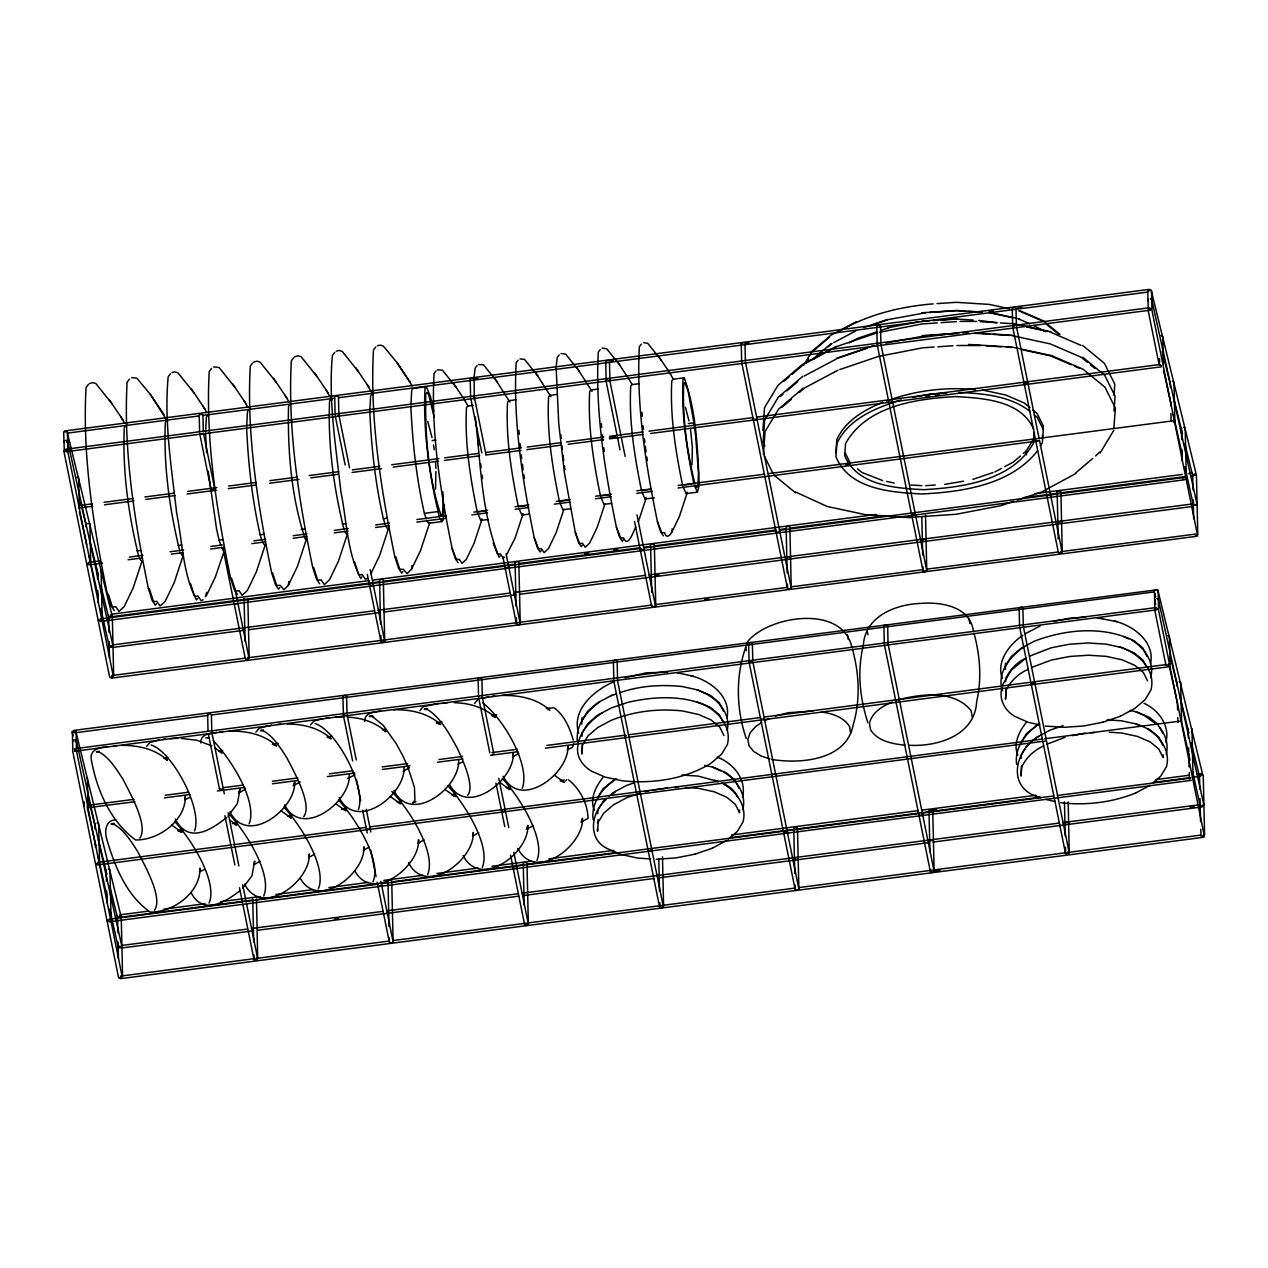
<?xml version="1.0" encoding="UTF-8"?>
<svg xmlns="http://www.w3.org/2000/svg" width="1268" height="1268" viewBox="0 0 1268 1268"><rect width="100%" height="100%" fill="white"/><g stroke="black" fill="none" stroke-linecap="round" stroke-linejoin="round"><path stroke-width="1.5" d="M349.334 774.653C350.84 801.725 302.038 839.384 284.603 804.8M403.985 767.52C405.491 794.592 356.673 832.236 339.253 797.667M458.62 760.388C460.125 787.46 411.323 825.103 393.888 790.535M205.606 431.96L206.399 417.077L207.762 415.254M246.658 426.603L247.45 411.704L248.813 409.897M369.844 410.531L370.636 395.632L371.999 393.809M410.911 405.158L411.704 390.275L413.067 388.452L426.349 386.724L430.534 396.694L433.719 411.355M443.198 500.892L442.469 514.206L441.216 515.87C428.204 477.386 424.923 434.718 425.763 394.079L427.015 392.414L428.743 394.966L434.179 417.299M444.038 504.87L443.245 519.753L441.882 521.576L428.584 523.304L426.698 520.53M556.176 368.227L558.728 423.369L564.45 472.98L575.307 532.417L578.557 542.625L581.235 546.587L582.202 545.288M699.175 483.552C697.654 448.206 696.259 411.165 684.213 377.816L672.943 379.275L671.786 380.812C669.9 415.793 675.559 450.996 682.564 485.184M435.542 489.068L435.907 471.522M692.011 464.595L692.344 447.176L690.474 428.552M578.287 744.062C575.086 755.284 582.155 765.745 591.633 771.261L605.042 777.078L621.827 780.739C652.338 784.02 684.514 779.392 710.999 763.257L721.603 754.175L727.356 744.57C732.492 724.567 714.93 707.56 697.21 702.187M581.663 721.381L581.933 717.767M581.727 724.155L581.98 720.541L587.433 711.459L597.291 702.995L612.951 694.658M581.996 736.391L582.266 732.777L587.702 723.695L597.577 715.231L611.081 708.051L627.486 702.456C654.827 696.1 685.243 694.626 710.888 707.734L719.463 714.867L722.823 721.603M582.361 744.047L581.885 754.064L582.535 745.013L587.987 735.947L597.862 727.467L611.208 720.335C633.794 711.253 658.552 708.241 682.707 710.999L698.43 714.439L711.174 719.986L719.749 727.103L723.933 735.535M597.656 813.707L597.925 810.094L603.362 801.011L606.183 798.586M597.878 823.17L598.147 819.556M726.944 718.179C731.525 696.338 709.589 680.139 690.759 675.701M727.214 730.416C731.446 711.063 713.852 695.229 696.94 689.951M742.462 797.413C747.09 779.693 733.205 762.956 717.276 757.186M742.747 809.65C746.868 794.291 736.581 779.455 723.679 772.117M1001.07 684.863C999.707 669.108 1011.182 656.047 1023.133 647.457M1002.037 687.51C998.518 699.318 1004.842 710.857 1015.256 716.626L1028.649 722.459L1039.76 724.884M1005.286 666.762L1005.54 663.132M1005.334 669.52L1005.603 665.906L1011.04 656.824L1020.914 648.36L1034.26 641.228C1065.802 629.213 1103.16 625.568 1134.226 640.863L1142.801 647.996L1147.001 656.412M1005.619 681.772L1005.873 678.142C1010.184 669.171 1017.491 661.928 1026.161 657.981M1005.968 689.427L1005.508 699.445L1006.158 690.378C1010.739 680.726 1018.759 673.451 1028.142 669.298M1021.136 758.423L1021.406 754.809L1026.842 745.727L1036.558 737.39L1050.062 730.13L1063.06 725.692M1021.501 766.078L1021.025 776.095L1021.675 767.045C1026.272 757.376 1034.292 750.101 1043.675 745.964M1150.552 663.544C1155.132 641.703 1133.212 625.504 1114.382 621.066M1150.694 677.698C1154.815 662.356 1144.529 647.52 1131.627 640.181M1165.942 742.129C1170.285 725.771 1158.461 709.811 1144.069 703.344M1166.227 754.365C1168.938 744.031 1165.181 733.364 1158.207 725.676M835.85 452.803L836.801 439.663C845.344 420.754 864.316 409.77 882.797 402.352M1033.579 438.902L1033.959 433.751M1034.434 432.451L1033.674 442.77C1012.561 480.445 963.141 487.467 923.833 489.67C895.731 488.275 856.914 485.692 844.694 455.529L845.582 443.483C866.694 405.808 916.114 398.802 955.422 396.599C982.969 398.073 1020.851 400.26 1033.753 429.139M1042.264 438.871L1042.55 435.114M1042.962 429.487L1043.231 425.731L1037.129 413.511L1032.881 410.024M1113.986 395.362L1114.81 384.204L1104.38 363.266L1082.587 345.372M1113.986 411.006L1115.079 396.139L1104.65 375.201L1082.856 357.307M1113.843 428.521L1115.349 408.074L1104.935 387.136L1083.126 369.242L1051.711 355.69M205.353 596.752L206.7 592.362M252.554 363.123L250.272 366.167C246.531 435.289 257.705 504.87 271.574 572.47L272.652 572.977L276.519 585.119L277.866 585.404A6.086 5.516 -18.3 0 0 280.038 585.245L283.937 589.747L288.422 585.15L288.835 581.632M375.74 347.036L373.458 350.079C369.717 419.217 380.891 488.798 394.76 556.398L395.838 556.906L399.705 569.031L401.053 569.332A6.086 5.516 -18.3 0 0 403.224 569.158L407.123 573.659L411.593 569.063L412.005 565.56M556.192 366.404L557.238 357.465L559.172 354.882M641.291 344.167L639.357 346.735C636.187 405.364 645.666 464.357 657.426 521.687L661.611 532.401L662.752 532.655A5.151 4.676 -18.3 0 0 664.606 532.528C666.366 540.85 672.912 533.115 672.119 528.867M699.159 485.295L697.384 492.174L686.115 493.632L683.056 486.706M185.065 798.666L185.413 796.05C185.746 820.824 158.437 840.415 135.581 839.955C110.348 821.569 96.463 789.409 91.28 759.358C89.41 749.546 100.267 747.137 107.526 746.598M200.788 742.953C200.154 738.166 204.433 734.109 209.061 734.029M199.662 870.783L200.011 868.168C200.344 892.941 173.034 912.532 150.195 912.072C126.515 895.62 114.754 866.313 106.877 839.559C104.483 832.062 105.133 819.635 115.895 819.984M254.313 863.651L254.662 861.035L251.999 875.712L242.648 888.234M308.948 856.518L309.297 853.903C310.803 880.975 262 918.618 244.581 884.05M364.708 721.555C363.884 712.806 374.615 711.934 380.733 710.92M363.599 849.386L363.948 846.77C365.564 872.986 318.252 910.725 300.326 878.312M418.234 842.253L418.583 839.638C420.215 865.854 372.887 903.593 354.961 871.179M472.885 835.121L473.233 832.505C474.739 859.577 425.937 897.221 408.502 862.652M512.922 755.871L513.271 753.255C514.887 779.471 467.575 817.21 449.633 784.797M567.557 748.738L567.905 746.123C569.411 773.195 520.609 810.838 503.174 776.27M573.707 743.777L572.28 747.565L567.208 749.816M862.937 647.14C857.136 672.151 859.973 698.462 867.851 722.681M578.414 742.145C581.663 729.449 591.744 719.685 602.363 712.695M146.644 746.313L149.878 742.462L159.055 740.1M255.93 732.048L259.163 728.197L271.447 725.185M310.581 724.916L313.798 721.064L322.975 718.702M419.866 710.651L423.084 706.783L438.554 703.375M474.501 703.518L477.735 699.651M1075.708 473.598L1041.614 492L1017.19 500.115M142.333 560.123L133.172 587.924L124.169 606.595L119.002 611.398L115.8 606.69A6.086 5.516 -18.3 0 1 113.613 606.849L112.266 606.548L108.414 594.423L107.336 593.915C93.467 526.315 82.293 456.734 86.034 387.612L88.3 384.569M183.385 554.766L174.239 582.551L165.236 601.238L160.053 606.041L156.852 601.333A6.086 5.516 -18.3 0 1 154.68 601.492L153.333 601.191L149.465 589.065L148.388 588.558C134.519 520.958 123.361 451.376 127.085 382.239L129.368 379.195M223.564 552.911L215.291 577.194L206.288 595.865M265.503 544.035L256.358 571.836L247.355 590.508L242.188 595.326L238.97 590.603A6.086 5.516 -18.3 0 1 236.799 590.761L235.452 590.476L231.6 578.351L230.507 577.828C216.638 510.227 205.479 440.662 209.204 371.524L211.487 368.481M306.571 538.678L297.409 566.479L288.422 585.15M347.638 533.321L338.477 561.122L329.474 579.793L324.307 584.596L321.105 579.888A6.086 5.516 -18.3 0 1 318.918 580.047L317.586 579.745L313.719 567.62L312.641 567.113C298.772 499.513 287.598 429.931 291.339 360.809L293.605 357.766M388.69 527.964L379.544 555.749L370.541 574.436M429.757 522.606L420.596 550.391L411.593 569.063M481.761 520.007L474.026 543.401L466.402 559.251L462.012 563.325L459.301 559.331A5.151 4.676 -18.3 0 1 457.447 559.457L456.306 559.204L452.121 548.489C440.361 491.16 430.882 432.166 434.052 373.537L435.986 370.969M522.812 514.634L515.093 538.044L506.661 554.623M563.88 509.276L556.161 532.687L548.521 548.521L544.13 552.61L541.42 548.6A5.151 4.676 -18.3 0 1 539.566 548.743L538.44 548.489L534.24 537.775C522.479 480.445 513.001 421.451 516.171 362.822L518.105 360.239M604.931 503.919L597.212 527.329L589.588 543.164L585.198 547.237L582.472 543.243A5.151 4.676 -18.3 0 1 580.633 543.386L579.492 543.132L575.307 532.417M645.998 498.562L638.279 521.972M687.066 493.204L679.331 516.599L671.707 532.449M863.334 645.586C864.855 616.264 895.557 604.265 921.091 603.378C941.601 601.793 970.385 606.627 973.459 631.401M851.874 647.282C842.538 604.392 770.056 615.392 748.12 640.911C735.408 671.881 735.472 707.053 746.266 738.562M771.546 759.405C800.473 764.208 846.327 760.277 853.11 725.153C860.512 700.396 859.26 673.831 852.445 649.089M909.061 745.267C937.718 746.931 975.155 735.297 976.661 701.521C981.971 678.998 979.99 655.398 974.014 633.207M1002.687 684.657L1011.484 670.059L1025.97 658.06M635.728 527.25C633.968 529.422 628.104 549.218 623.539 537.886A5.151 4.676 -18.3 0 1 621.7 538.028L620.559 537.775L616.359 527.044C604.598 469.731 595.136 410.721 598.306 352.108L600.224 349.524M795.559 492.016L827.196 506.471L866.377 514.871L895.303 516.409M92.738 506.312L79.107 507.897M1184.518 479.779L100.299 621.494L100.061 620.084M1195.978 536.364L111.758 678.095L111.536 676.668M134.899 801.741L87.872 807.7M1156.749 609.813L74.622 751.258M1191.302 780.343L109.159 921.804L108.937 920.378M597.64 797.841L603.092 788.775L616.216 778.6M1021.12 742.572L1026.573 733.49L1039.697 723.315M778.298 397.217L764.715 419.787L763.082 442.088L764.873 445.75M803.674 365.184L812.075 351.284M806.432 362.553L808.461 359.209M1023.355 453.469L1026.287 450.964L1032.675 440.408M1037.382 450.964C1010.77 484.772 962.935 491.857 922.375 493.965C891.673 492.444 849.291 489.622 835.929 456.67L836.896 443.531C848.625 418.456 876.521 407.567 901.358 399.927M1040.362 446.035L1042.359 442.738L1043.326 429.598L1037.224 417.378L1034.387 415.048M1100.133 452.93L1113.653 430.581M125.627 425.985L124.28 427.791C122.41 470.824 128.401 514.491 138.703 556.256M170.435 373.838L168.153 376.881C163.968 422.323 171.64 467.987 176.648 513.112C182.513 541.896 182.703 573.532 196.461 599.907L197.586 598.385M166.694 420.611L165.331 422.434C163.477 465.467 169.468 509.134 179.755 550.898M289.881 404.54L288.518 406.346C287.598 450.742 291.18 497.341 305.398 539.391M334.673 352.409L332.39 355.436C328.222 400.894 335.893 446.558 340.886 491.667C346.766 520.451 346.941 552.087 360.698 578.462L361.84 576.94M156.535 603.742L155.393 605.264L152.223 600.604L148.388 588.558M330.932 399.182L329.585 400.989C327.715 444.022 333.706 487.689 344.008 529.453M426.349 386.724L424.986 388.531C423.132 431.564 429.123 475.231 439.41 516.995M279.721 587.655L278.58 589.176L275.41 584.516L271.574 572.47M477.053 365.596L475.12 368.18L474.074 377.119L474.327 399.578M402.891 571.583L401.766 573.104L398.596 568.444L394.76 556.398M477.751 513.508L480.81 520.435L481.951 518.897M518.802 508.151L521.861 515.077L523.018 513.54M500.083 556.018L499.116 557.302C481.396 513.366 480.746 463.739 475.278 416.95M541.151 550.645L540.184 551.945L537.489 547.982L534.24 537.775M684.213 377.816L683.072 379.354C681.17 414.319 686.828 449.522 693.834 483.71M641.988 492.063L645.047 499.006L646.204 497.452M623.27 539.93L622.303 541.214L619.608 537.267L616.359 527.044M686.115 493.632L687.256 492.095M602.982 777.538C595.801 786.271 589.398 799.236 594.359 810.41M1026.462 722.253C1019.282 730.986 1012.878 743.951 1017.839 755.126M238.558 792.833L240.048 788.918L237.385 803.595L228.034 816.116M245.517 789.108L239.367 792.611M300.167 781.976L293.209 785.7L294.699 781.785C296.205 808.857 247.403 846.517 229.968 811.932M260.13 861.226L253.965 864.728M348.985 777.268L347.844 778.568L354.802 774.843M314.765 854.093L308.615 857.596M409.453 767.711L403.287 771.213M369.416 846.961L363.25 850.463M424.051 839.828L417.901 843.331M518.739 753.446L512.573 756.948M478.702 832.68L472.536 836.198M565.655 780.961L566.748 779.709M526.379 829.288L527.868 825.373C529.374 852.445 480.572 890.088 463.153 855.504M533.337 825.547L527.187 829.066M75.129 741.748L76.334 740.639L74.764 739.894L72.593 740.544L72.831 741.685M120.698 946.942L121.887 945.833L121.221 916.019L119.636 915.274M1202.714 805.687L1203.903 804.578L1203.253 775.556L1201.668 774.811L1199.512 775.445L1199.813 788.997M1203.395 836.294L1204.6 835.184L1203.934 806.147L1202.365 805.402L1200.194 806.052L1200.558 821.537M66.427 442.215L67.616 441.121L66.047 440.376L63.875 441.026L64.113 442.167M66.633 451.392L67.838 450.299L67.41 431.944L65.841 431.199L63.669 431.849L64.319 451.345M337.653 416.015L338.857 414.921L338.445 396.551L336.86 395.822L334.689 396.456L335.117 414.826M111.774 646.379L112.979 645.269L112.297 615.456L110.728 614.726M473.17 398.326L474.375 397.217L485.834 453.817M608.688 380.638L609.892 379.528M1173.645 422.276L1174.85 421.166L1173.962 382.175L1172.393 381.43M1185.105 478.86L1186.309 477.767L1185.184 428.061L1183.615 427.316M1195.882 504.854L1197.087 503.761L1196.421 474.723L1194.852 473.978L1192.681 474.628L1193.03 490.114M1196.58 535.445L1197.769 534.351L1197.119 505.314L1195.534 504.569L1193.362 505.219L1193.679 518.77M605.993 799.759C591.173 811.932 587.068 839.099 607.293 848.577L620.702 854.394L637.487 858.056L650.595 858.896M599.526 702.092C586.561 711.11 575.133 725.613 577.511 742.366M615.186 779.392C602.221 788.427 590.793 802.929 593.17 819.683M609.005 796.177L613.236 792.548L626.741 785.352L634.079 782.863M611.414 795.115L615.471 791.628M728.308 839.162L737.263 831.491L743.016 821.886C747.153 806.543 736.866 791.692 723.965 784.353M1022.864 635.22C1009.518 644.445 995.903 661.531 1002.322 678.475M1038.666 724.107C1025.701 733.142 1014.273 747.644 1016.651 764.398M1038.936 736.359C1013.687 750.212 1006.142 789.837 1040.838 797.651M1153.278 782.594L1160.743 776.206L1166.497 766.601C1170.633 751.258 1160.347 736.423 1147.445 729.068M226.845 817.369C210.71 830.286 188.219 844.345 175.317 819.065M812.217 351.157L830.794 335.307L856.423 321.676M813.533 350.808L829.272 337.383M783.957 381.224L789.33 376.644M792.024 374.361L802.771 365.2M812.408 359.51L830.984 343.66M813.723 359.161L818.97 354.691M828.163 346.861L832.093 343.501M778.473 397.043L802.913 376.2M780.2 396.599L782.879 394.3M786.921 390.877L797.667 381.7M803.183 388.135L778.568 409.152L765.048 431.5L763.431 454.229M781.817 407.377L791.216 399.372M799.284 392.494L804.641 387.913L838.005 370.161M240.08 890.659C225.482 902.024 202.817 915.861 191.04 892.577M1020.423 455.973L1013.084 462.218L1004.811 466.624M1075.502 473.123L1092.762 458.414M1095.631 455.957L1099.657 452.042M1202.54 806.321L1203.887 805.18L1158.35 599.399L1156.923 598.623M1195.708 505.488L1197.055 504.347L1151.724 299.597L1150.298 298.82M726.818 840.446L712.14 848.308M65.191 449.76L63.812 450.822L109.666 677.175L111.077 677.873L113.312 677.239L113.296 676.161L79.139 507.549M199.916 434.052L203.546 433.577L214.657 488.402L213.278 489.464L211.027 489.416L199.916 434.591M605.866 380.051L607.229 379.005M234.295 603.822L237.94 603.346L249.035 658.171L247.672 659.233L245.421 659.186L234.311 604.361M373.252 584.675L371.889 585.737L369.622 585.689L369.606 584.611M380.574 623.967L379.576 579.983L381.747 579.333L383.316 580.078L384.711 641.275L383.348 642.321L381.097 642.29L367.34 574.372M508.769 566.986L505.139 568.001L505.124 566.923M756.853 418.44L755.49 419.486L753.224 418.9M516.092 606.278L515.093 562.295L517.265 561.645L518.834 562.39L520.229 623.587L518.866 624.633L516.599 624.601L502.857 556.684M641.624 548.775L640.261 549.821L641.671 550.518L643.89 549.345M370.082 828.21L368.719 829.256L366.452 828.686M779.788 531.609L776.174 532.623L776.143 531.546M492.444 754.761L493.807 753.699L482.3 696.861L481.872 678.491L480.303 677.746L478.131 678.396L478.559 696.75M1016.429 326.462L1027.73 382.27L1026.367 383.316L1024.116 383.285L1012.799 327.477M381.589 885.048L380.226 886.11L377.959 885.524M787.159 572.803L786.112 526.917L788.284 526.268L789.869 527.012L791.248 588.193L789.885 589.255L787.634 589.208L741.78 362.854M505.33 810.553L503.967 811.599L501.7 811.029M625.061 736.565L626.424 735.519M915.306 513.92L911.676 514.935L911.66 513.857M389.022 926.496L387.976 880.61L390.148 879.96L391.717 880.705L393.112 941.902L391.749 942.948L389.498 942.916L377.214 882.274M516.837 867.391L515.474 868.453L513.223 867.867M925.513 515.062L926.765 570.505L923.152 571.519L877.298 345.165M764.319 718.385L762.956 719.447L760.689 718.861M524.191 905.019L523.224 862.953L525.396 862.303L526.965 863.048L528.36 924.245L526.997 925.291L524.746 925.26L510.544 855.139M1035.908 441.09L1039.554 440.614L1062.124 552.04L1060.745 553.086L1058.495 553.054L1035.924 441.629M787.349 832.077L783.735 833.092L783.703 832.014M1019.567 626.138L1019.139 607.768L1021.311 607.134L1022.88 607.879L1023.308 626.234L1034.656 682.295L1033.293 683.341L1031.043 683.293L1019.694 627.248M1156.115 609.02L1154.752 610.066L1165.91 665.161L1167.923 665.431M794.782 873.525L793.736 827.639L795.908 826.99L797.477 827.735L798.856 888.931L797.493 889.977L795.242 889.946L749.182 662.562M922.597 814.421L921.234 815.482L918.967 814.896M139.829 838.116C148.562 826.07 130.826 794.64 123.028 779.376C116.466 769.058 109.127 757.44 99.189 752.082C100.283 752.653 92.295 752.035 99.395 751.242M194.464 830.984C203.149 809.681 172.543 751.734 151.13 744.95M249.114 823.851C257.895 802.232 231.568 759.532 213.325 740.845M154.442 910.234C163.176 898.172 145.44 866.757 137.626 851.494C131.079 841.175 123.741 829.557 113.787 824.2C114.897 824.755 106.908 824.152 114.009 823.36M303.749 816.719C312.483 804.657 294.762 773.242 286.948 757.979C280.402 747.66 273.064 736.042 263.11 730.685C264.219 731.24 256.215 730.637 263.332 729.845M209.077 903.101C217.953 882.068 191.88 839.812 174.493 821.284M358.4 809.586C366.817 787.888 336.781 730.416 315.05 723.553M263.728 895.969C272.588 874.936 246.531 832.68 229.143 814.151M318.363 888.836C327.239 867.803 301.166 825.547 283.778 807.019M467.686 795.321C474.914 786.667 463.137 760.562 457.035 747.803C449.458 733.887 440.186 716.911 427.047 709.288C428.14 709.842 420.152 709.24 427.253 708.447M372.998 881.704C382.001 860.75 355.88 818.906 338.429 799.886M522.321 788.189C530.468 765.587 504.569 719.939 482.68 702.773M427.649 874.571C436.43 852.952 410.103 810.252 391.86 791.565M482.284 867.439C491.16 846.39 465.102 804.15 447.715 785.621M536.935 860.306C545.811 839.257 519.737 797.017 502.35 778.489M761.672 722.538L755.902 726.326L750.212 732.698L747.851 739.292L749.008 745.663L753.572 751.385L761.26 756.077L769.819 758.85M89.267 383.665L92.659 382.603L95.861 383.57L111.964 403.684M253.505 362.22L256.897 361.158L260.114 362.141L276.202 382.239M294.572 356.863L297.964 355.801L301.182 356.768L317.269 376.881M203.054 599.812L201.121 600.683L197.919 595.96A6.086 5.516 -18.3 0 1 195.732 596.134L194.4 595.833L190.533 583.708L189.455 583.201M367.308 578.366L365.358 579.238L362.157 574.531A6.086 5.516 -18.3 0 1 359.985 574.689L358.638 574.388L354.771 562.263L353.693 561.756M504.712 557.223L503.079 557.968L500.353 553.957A5.151 4.676 -18.3 0 1 498.514 554.1L497.373 553.847L493.173 543.132M189.772 797.493L184.716 799.743M204.386 869.61L199.33 871.861M462.994 761.83L457.938 764.081M614.219 681.582C594.866 689.792 571.076 709.652 578.699 733.11M1025.416 633.588L1040.093 626.059M1029.568 656.158L1051.188 647.789L1069.368 644.239L1088.102 642.987L1105.918 644.112L1121.768 647.568L1134.337 653.004L1143.086 660.232L1146.43 666.968M1031.55 667.475L1051.457 660.026L1069.637 656.475L1088.388 655.223L1106.203 656.349L1122.037 659.804L1134.781 665.351L1143.356 672.468L1147.556 680.9M1047.083 744.142L1065.168 737.31M1120.088 716.357L1134.765 708.495L1145.21 699.54L1150.979 689.935C1156.273 669.155 1137.396 652.18 1119.168 646.839M1135.621 793.023L1150.139 785.288M840.351 330.647C868.485 314.432 900.962 306.444 933.153 303.892M833.789 342.598L855.757 330.9M836.357 346.322L802.644 364.265L778.029 385.298L764.509 407.63L762.876 430.359M805.782 363.155L824.121 353.392M829.129 350.729L837.466 346.291L877.725 332.612M849.18 342.851L857.628 338.366L877.44 331.63M804.372 375.978L837.736 358.226L867.011 348.272M994.873 471.918L1001.498 468.383M171.972 372.586L174.778 371.889L177.995 372.855L194.083 392.969M336.226 351.141L339.031 350.443L342.233 351.41L358.337 371.524M377.278 345.784L380.083 345.086L383.301 346.053L396.726 362.236L412.211 385.884M437.301 369.891L442.405 370.129L456.052 387.184M478.353 364.534L483.457 364.772L497.104 381.811M764.556 720.636L769.28 718.639M892.434 702.107C882.591 705.943 871.845 712.347 869.436 723.41L870.577 729.797C877.868 741.4 892.72 743.841 905.289 745.267M610.811 695.799L616.296 693.929M656.206 859.244L675.781 857.929L694.943 854.172M1045.323 726.089L1064.153 727.309L1083.728 725.993L1102.891 722.221M625.283 677.683L646.078 672.848L667.729 672.151M619.846 692.724C639.722 685.687 661.294 684.387 682.152 686.527L697.875 689.966L710.619 695.498L719.194 702.63L723.378 711.047M636.187 794.465L626.867 797.651L613.522 804.784L603.647 813.248L598.195 822.33L597.545 831.38L597.497 828.606M694.848 854.204L712.299 848.244M1102.795 722.253L1120.246 716.309M1135.779 792.976C1112.147 802.47 1086.248 805.655 1060.967 802.771L1060.84 802.755M864.015 327.493L887.632 319.473M868.247 326.336L888.044 319.615L925.656 312.768M881.038 330.409L888.234 327.968M836.817 358.162L873.747 345.609M839.828 369.543L878.264 356.482L922.692 347.812L934.072 347.036M886.49 401.084C914.688 390.528 945.405 386.803 975.361 389.593M972.889 479.383L993.034 472.536M1013.512 501.367L1000.658 505.726L956.009 514.285L910.456 517.36L900.977 516.758M131.571 377.658L136.928 378.213L150.353 394.396L167.661 421.467M213.69 366.928L219.047 367.498L235.151 387.612M519.975 358.923L524.524 359.399L538.171 376.453M561.042 353.566L565.576 354.041L579.238 371.096M602.094 348.209L606.643 348.684L620.29 365.739M1194.408 474.977L1196.025 474.501L1195.946 473.218L1151.265 290.515M472.378 378.118L470.206 378.767L470.618 397.122M607.895 360.429L605.724 361.079L606.136 379.433M743.413 342.74L741.241 343.39L741.653 361.745M232.329 823.582L238.067 822.536M415.952 801.614L412.512 802.945L414.89 800.219L414.477 787.476L407.71 766.49L402.384 754.936L396.234 743.714L383.285 725.407L372.11 716.246L373.125 716.626L369.273 716.388L372.618 715.58M877.266 344.088L878.882 343.628M1012.783 326.399L1014.4 325.939M345.023 713.995L343.406 714.439L342.883 696.053L345.054 695.403L346.624 696.148L347.004 712.679M775.572 715.992L788.205 712.711L812.931 711.063M898.964 699.651C922.153 693.644 954.281 689.871 971.114 710.666L972.255 717.038M163.873 758.359L167.978 757.63M218.508 751.227L222.613 750.482M273.159 744.094L278.088 743.286M327.794 736.962L331.899 736.217M382.445 729.829L385.71 729.179M437.08 722.697L442.025 721.888M491.73 715.564L496.66 714.756M546.365 708.432L553.926 707.702C564.418 715.152 569.792 728.133 573.263 740.147M178.487 830.477L183.416 829.668M287.773 816.212L291.862 815.467M397.058 801.947L401.148 801.202M451.693 794.814L455.798 794.069M506.328 787.682L510.433 786.937M560.979 780.549L564.244 779.899M210.567 733.601L216.812 732.318M483.79 697.939L488.465 696.972M887.806 327.81L918.095 321.898M879.659 332.248L922.153 323.942L937.337 322.928M885.714 343.042L926.211 335.624M912.659 397.455L929.698 394.126L947.164 392.953M963.553 481.206L944.803 484.376M1054.168 621.257L1069.701 618.213L1085.614 617.151M645.254 791.644L648.899 790.931M652.56 790.218L667.317 788.046M1072.379 735.646L1085.17 733.142M643.748 342.661L647.71 343.327L661.357 360.381M1149.347 289.358L65.239 430.882L65.254 431.96M473.963 378.863L477.83 378.355M613.347 360.667L609.464 361.174L609.845 377.706M748.865 342.978L744.982 343.485L745.362 360.001M989.103 311.611L992.987 311.104M1017.95 307.855L1021.818 307.347M1147.889 290.895L1149.505 290.673M67.458 433.117L199.044 415.936M202.959 415.429L334.546 398.247M338.477 397.74L1147.635 292.1M1149.759 307.712L65.651 449.237L65.682 450.314L65.904 451.725L1150.013 310.2L1149.965 308.457M473.281 405.348L467.638 406.077L466.481 407.614C464.595 442.595 470.254 477.782 477.259 511.987L486.658 510.766M516.219 399.737L508.706 400.72L507.549 402.257C505.663 437.238 511.305 472.425 518.327 506.629L527.71 505.409M557.27 394.38L549.757 395.362L548.6 396.9C546.714 431.865 552.372 467.068 559.378 501.272L568.777 500.036M598.337 389.022L590.825 390.005L589.668 391.543C587.781 426.508 593.424 461.711 600.446 495.915L609.845 494.679M639.405 383.665L631.876 384.648L630.735 386.185C628.833 421.15 634.491 456.353 641.513 490.542L650.896 489.321M432.134 440.567L435.923 440.075M688.302 423.575L693.945 422.846L695.672 436.43L698.51 473.027L697.875 485.929L696.829 487.34L695.355 485.169M92.358 503.84L78.743 505.615L78.996 508.103M104.024 502.302L133.203 498.498M144.869 496.977L174.049 493.173M187.664 491.398L211.011 488.339L211.027 489.416M212.976 488.085L216.891 487.578M228.684 486.04L256.184 482.442M269.925 480.651L297.425 477.069M309.202 475.532L338.667 471.68M352.409 469.889L379.909 466.291M391.685 464.754L438.823 458.604M444.719 457.827L478.099 453.469M485.961 452.454L521.306 447.842M527.203 447.065L560.583 442.706M566.479 441.946L603.79 437.064M609.686 436.303L643.082 431.944M648.962 431.168L753.065 417.584M756.98 417.077L1160.077 364.455M1161.25 365.374L1159.221 365.105L1148.111 310.264M609.48 437.666L615.376 436.905M925.751 396.393L929.682 395.87M935.562 395.109L939.493 394.586M211.376 490.637L212.992 490.431M1024.449 384.489L1028.079 384.014L1039.189 438.855M104.531 504.775L133.996 500.923M145.788 499.386L175.253 495.534M187.046 493.997L216.511 490.161M228.303 488.624L255.803 485.026M269.561 483.235L299.026 479.383M310.818 477.846L338.318 474.248M352.076 472.457L381.541 468.605M393.318 467.068L438.506 461.172M444.402 460.411L479.764 455.783M485.66 455.022L521.021 450.409M526.917 449.633L560.313 445.274M568.175 444.244L603.536 439.631M609.433 438.855L642.828 434.496M650.69 433.482L1161.472 366.801M136.976 550.867L140.78 550.375M178.043 545.509L181.831 545.002M208.237 471.157L216.574 529.041L219.095 540.152L222.899 539.645M246.658 428.33C248.243 464.072 252.205 499.861 260.162 534.779L263.966 534.288M301.229 529.422L305.017 528.93M342.281 524.064L346.085 523.573M369.828 412.243C371.429 448 375.391 483.79 383.348 518.707L387.152 518.216M410.895 406.885C412.496 442.643 416.443 478.416 424.4 513.35L437.698 511.606M88.586 562.406L100.22 560.9M129.336 557.096L142.919 555.321M170.07 551.77L183.654 549.995M210.821 546.46L222.471 544.939M253.885 540.834L265.678 539.296M293.177 535.698L306.919 533.907M334.419 530.325L348.161 528.518M375.661 524.936L389.403 523.145M416.903 519.547L446.368 515.711M473.852 512.114L487.609 510.322M515.093 506.724L528.851 504.933M556.335 501.351L570.093 499.56M595.627 496.216L611.334 494.171M636.869 490.843L650.611 489.036M678.111 485.454L764.525 474.169M768.456 473.661L1172.678 420.881M684.451 484.947L691.963 483.964M845.899 464.896L849.782 464.389M102.581 563.119L88.839 564.91L88.602 563.483M128.116 559.774L141.857 557.983M171.323 554.148L183.099 552.61M210.599 549.012L224.341 547.221M251.841 543.623L265.583 541.832M293.082 538.25L306.824 536.443M334.324 532.861L348.082 531.07M375.566 527.472L389.324 525.681M416.807 522.099L446.273 518.247M471.807 514.919L487.514 512.858M515.014 509.276L528.756 507.485M554.29 504.141L569.998 502.096M595.532 498.768L611.239 496.707M636.774 493.379L652.481 491.334M678.015 487.99L1037.43 441.074M480.81 520.435L488.323 519.452M521.861 515.077L529.374 514.095M570.441 508.737L562.929 509.72L559.87 502.794M611.509 503.38L603.98 504.363L600.937 497.436M645.047 499.006L654.446 497.769M369.099 580.586L111.742 614.188L111.774 615.265L111.996 616.692L379.18 581.806M373.03 580.078L875.966 514.428M1035.1 493.648L1182.442 474.422M1188.338 473.646L1192.253 473.138M584.786 553.783L588.653 553.276M613.87 549.979L617.754 549.472M383.11 581.299L514.729 564.117M518.66 563.594L640.467 547.697M644.398 547.19L650.294 546.413M654.225 545.906L776.016 529.992M779.947 529.485L785.843 528.724M789.774 528.201L884.065 515.902M1023.561 497.69L1184.661 476.657M1190.541 475.88L1194.472 475.373M100.045 619.006L233.93 601.523M235.896 601.27L504.87 566.162M508.785 565.639L640.324 548.473M644.255 547.95L775.794 530.785M779.725 530.278L1184.154 477.481M112.868 644.889L374.076 610.796M378.007 610.273L509.593 593.107M513.508 592.584L645.095 575.403M649.026 574.895L1193.045 503.871M655.049 575.292L658.916 574.784M113.121 647.393L244.708 630.212M248.639 629.705L380.226 612.523M384.141 612L515.727 594.835M519.658 594.312L1193.299 506.376M111.505 675.59L245.39 658.108M247.355 657.854L651.942 605.042M655.857 604.535L787.444 587.353M791.375 586.83L922.961 569.665M926.892 569.142L1058.479 551.976L1058.495 553.054M1060.428 551.707L1195.613 534.066M704.818 599.479L708.749 598.971M76.159 732.65L207.73 715.469M211.661 714.962L1154.245 591.902M74.368 748.754L1156.384 607.515M750.799 661.801L752.796 661.547L752.384 643.193L750.814 642.432L748.643 643.082L749.055 661.436M162.161 739.466L165.331 739.054M209.981 733.411L211.994 733.142L223.152 788.221L221.789 789.282L219.538 789.235L208.38 734.156M219.982 731.905L223.152 731.493M326.098 718.053L329.268 717.64M491.604 696.449L494.774 696.037M134.091 799.316L87.508 805.386L87.761 807.89M165.157 795.258L188.457 792.215M223.437 787.65L243.028 785.082M272.43 781.246L297.917 777.918M329.284 773.829L352.805 770.754M382.207 766.918L407.694 763.59M439.045 759.5L462.566 756.425M491.968 752.59L517.455 749.261M546.857 745.426L625.267 735.186M629.182 734.679L760.515 717.529M764.446 717.022L1031.027 682.216L1031.043 683.293M1032.96 681.962L1166.75 664.511M164.364 797.889L189.899 794.561M217.399 790.978L244.898 787.38M272.398 783.798L297.932 780.454M327.398 776.602L354.913 773.02M382.413 769.422L409.913 765.84M437.412 762.242L462.947 758.914M490.447 755.332L517.946 751.734M545.446 748.152L1168.145 666.857M97.398 862.446L231.03 845.011M232.995 844.757L366.278 827.354M370.193 826.847L1042.534 739.07M1044.499 738.816L1179.414 721.207M148.166 911.153L120.666 914.751L120.92 917.24L152.35 913.15M163.873 909.108L205.131 903.719M220.838 901.659L260.13 896.539M275.838 894.479L313.164 889.613M328.887 887.568L368.164 882.433M383.887 880.388L423.163 875.253M436.921 873.462L478.179 868.073M491.921 866.282L531.213 861.146M548.885 858.848L613.712 850.384M731.573 834.994L918.19 810.632M922.121 810.125L1036.051 795.242M1155.877 779.598L1189.273 775.239M1197.119 774.225L1201.05 773.702M929.935 852.048L928.984 809.983L936.592 809.57M156.265 912.627L252.522 900.058M256.453 899.551L376.279 883.907M380.21 883.4L388.071 882.37M391.986 881.862L425.382 877.504M429.313 876.98L523.605 864.681M527.536 864.158L615.931 852.619M729.861 837.752L1040.236 797.239M1154.165 782.356L1189.527 777.744M1193.442 777.236L1199.338 776.46M108.905 919.3L242.537 901.849M244.502 901.596L378.022 884.161M381.953 883.653L918 813.676M921.915 813.168L1053.486 795.987M1057.401 795.48L1190.921 778.045M121.791 945.452L247.466 929.048M251.397 928.525L382.968 911.359M386.898 910.836L518.469 893.671M522.384 893.148L1058.479 823.17M1062.41 822.647L1199.877 804.704M334.594 918.856L338.461 918.349M1190.161 807.161L1194.076 806.654M122.045 947.957L253.616 930.775M257.531 930.268L518.707 896.159M522.638 895.652L654.209 878.47M658.14 877.963L929.127 842.586M933.058 842.079L1202.096 806.955M120.428 976.138L254.06 958.703M256.025 958.45L389.308 941.046M393.238 940.539L795.068 888.075M798.983 887.568L1065.564 852.762L1065.485 847.151M1067.529 852.508L1200.479 835.152M884.303 643.779L883.891 625.425L886.063 624.775L887.632 625.536L888.044 643.89L934.12 871.275L940 870.514M346.513 808.334L341.615 809.317L343.469 809.428M937.004 303.623L956.23 302.323L989.357 304.415L1009.55 308.774M921.693 312.816L956.643 310.454L982.209 312.055M929.492 312.499L956.421 310.676L965.63 311.262M921.884 321.169L929.65 320.646M933.533 320.376L956.833 318.807M933.533 320.598L937.385 320.328M941.221 320.075L956.611 319.029L973.174 320.075M941.125 322.658L956.31 321.644M960.114 321.39L976.788 321.438M922.28 335.608L958.671 333.151M962.507 332.898L968.245 332.501M930.015 335.37L945.199 334.34M948.987 334.086L958.481 333.436M937.876 346.782L953.06 345.768M956.849 345.498L980.956 345.53M925.656 485.676L935.229 485.026M1090.797 732.761L1094.538 732.508M674.814 787.539L678.554 787.301M443.309 702.884L448.079 702.615M335.608 717.054L343.517 716.959M277.787 724.361L280.973 724.186M170.086 738.547L178.011 738.325M113.866 745.774L117.036 745.584M502.714 695.466C519.452 695.086 537.22 698.605 549.852 710.286L547.427 708.78M393.429 709.747C410.166 709.351 427.934 712.87 440.567 724.567L436.287 722.934M287.297 724.06C303.036 723.917 319.457 727.959 331.281 738.832L327.001 737.199M229.508 731.145C246.246 730.748 264.013 734.267 276.646 745.964L272.366 744.332M121.791 745.441C138.038 745.156 155.124 748.96 167.36 760.229L164.935 758.708M1149.49 309.218L1151.74 309.249L1197.452 534.938L1197.483 536.015L1194.71 536.38M1042.914 741.907L1065.595 853.84L1069.209 852.825L1068.195 801.994M884.446 644.905L930.506 872.289L932.757 872.321M242.917 904.702L254.076 959.781L256.326 959.828L257.689 958.766L256.485 899.139M1150.092 309.852L1151.93 308.774L1151.518 290.42L1149.949 289.675M923.247 571.551L925.561 571.614M787.729 589.24L790.059 589.303M1155.053 609.623L1158.556 608.577L1158.144 590.222L1156.559 589.477L1154.403 590.111L1154.815 608.481M654.542 606.992L652.227 606.928L651.99 605.787M516.71 624.633L519.024 624.68M381.192 642.321L383.507 642.369M930.601 872.321L932.915 872.384M795.353 889.977L797.667 890.041M662.419 907.698L660.105 907.634L659.788 902.658M524.857 925.291L527.155 925.355M389.593 942.948L391.907 943.012M67.616 441.121L112.979 645.983L111.632 647.124L109.365 647.045L100.806 608.402M76.334 740.639L121.887 946.546L120.539 947.687L118.289 947.608L109.777 909.124M64.731 431.247L66.998 431.342M1155.623 590.206L1157.89 590.317L1202.856 775.334M75.7 730.875L72.117 731.985L73.053 735.836M205.765 737.817L209.204 738.024L208.174 737.643M454.388 702.71C469.097 702.995 484.186 707.338 495.217 717.419L492.776 715.913M181.165 738.388L196.603 740.195L211.788 745.869M560.187 780.771L564.466 782.404L554.259 775.192M177.694 830.714L181.974 832.347L171.766 825.119M969.307 311.484L982.193 312.293M978.706 320.424L997.076 322.706M980.418 321.676L996.759 322.69M1000.389 322.928L1011.293 323.609M975.9 332.977L1012.244 335.259M975.235 333.262L989.769 334.166M993.399 334.403L1009.74 335.418M968.514 344.436L1012.514 347.194L1051.505 355.626M986.409 345.879L1000.928 346.782M1006.38 347.131L1011.832 347.464M958.735 392.414C983.223 393.508 1010.295 395.727 1030.139 411.561M910.931 484.994L921.915 485.692M866.202 514.887L910.186 517.645M1097.058 617.881L1116.965 621.637M1107.218 719.875L1121.451 720.779L1137.301 724.234L1149.87 729.671L1158.603 736.898L1162.804 745.315M1109.294 732.222L1121.847 733.031L1137.57 736.47L1150.314 742.002L1158.889 749.134L1163.073 757.551L1163.01 754.793M681.946 775.049L698.097 776.079L718.591 781.595M685.814 787.507L698.256 788.3L714.09 791.755L726.833 797.287L735.408 804.419L739.593 812.836L739.529 810.062M348.779 717.212C362.299 717.862 375.819 722.538 385.932 731.699L383.491 730.178M821.775 712.061C832.236 713.456 843.68 717.117 849.528 726.532L850.67 732.92M990.07 312.546L1019.71 318.965M989.547 312.752L1011.579 317.523M1011.975 323.324L1050.966 331.756M1026.747 326.938L1048.002 331.534M1011.563 335.529L1050.205 343.882L1081.271 357.291L1087.389 362.299M1021.485 349.556L1050.475 355.817L1071.191 364.756M982.795 390.068L1005.841 395.045L1024.385 403.05L1030.044 407.694M882.671 480.572L861.875 472.425L857.501 468.827M886.506 481.412L894.194 483.06M1129.978 710.46L1137.016 711.998L1149.585 717.434L1158.334 724.662M693.342 676.272L677.255 672.753L678.951 673.134M1046.037 799.522L1055.293 801.534M704.739 765.349L713.535 767.283L726.279 772.814L734.854 779.931L739.038 788.363M1100.862 618.118L1102.558 618.499M1019.678 310.66L1043.548 320.947L1059.969 334.435M1018.727 310.755L1040.537 320.154M1049.936 331.962L1081.002 345.356M1018.917 319.108L1029.822 323.815M1033.452 325.385L1045.482 331.725M1074.646 366.246L1079.813 368.481M1123.86 636.758L1128.821 638.913M1136.08 711.982L1142.69 714.851M1136.35 724.218L1141.311 726.374M712.6 767.267L720.858 770.865M721.777 782.974C728.418 785.367 734.838 790.233 737.643 797.223M714.518 780.216L717.831 781.659M1144.338 715.58L1156.749 724.472M1161.171 335.56L1162.74 336.289L1163.39 364.582M1061.585 522.226L1060.016 521.481L1057.956 522.701M926.068 539.914L924.499 539.169L922.438 540.39M790.55 557.603L788.981 556.858L786.921 558.079M77.063 477.085L78.632 477.814L79.282 506.106M1167.844 635.617L1169.413 636.362L1170.047 664.638M1179.113 681.74L1180.682 682.501L1181.57 721.492M1068.67 823.027L1067.101 822.282L1065.041 823.503M933.422 840.684L931.853 839.939L929.793 841.16M798.174 858.341L796.589 857.596L794.434 858.23L794.656 859.387M97.097 822.995L98.666 823.74L99.57 863.524M108.366 869.135L109.936 869.88L111.093 920.362M1026.319 381.573L1027.73 382.27M1060.714 551.342L1062.124 552.04M213.246 487.72L214.657 488.402M247.64 657.49L249.035 658.171M1033.261 681.598L1034.656 682.295M1201.541 837.213L1204.315 836.848L1204.283 835.77L1158.35 609.052M898.156 700.047L899.567 700.729M1067.799 852.144L1069.209 852.825L1046.528 740.892L97.652 864.95L97.414 863.524M648.091 850.257L649.485 850.955L651.704 849.782M256.294 958.069L257.689 958.766L246.531 903.688M1193.806 475.183L1192.364 474.327L1184.835 443.562M1200.638 776.016L1199.195 775.16L1191.238 742.636M568.539 779.82C579.809 788.759 587.908 803.944 587.987 818.415L581.029 822.155L582.519 818.24C584.025 845.312 535.223 882.956 517.788 848.371M499.624 782.324L509.831 789.536L507.39 788.03M444.973 789.457L455.18 796.669L452.755 795.163M390.338 796.589L400.545 803.801L398.104 802.295M335.687 803.722L345.895 810.934M219.57 751.575L221.995 753.097L215.069 747.914M281.052 810.854L291.26 818.066L288.819 816.56M234.184 823.693L236.609 825.214L229.667 820.016M1046.782 324.576L1058.59 334.276M1090.432 364.819L1095.013 368.576M795.575 492.856L773.781 474.961M668.87 371.524L673.245 379.037M697.384 492.174L694.325 485.232M663.354 535.857L660.676 531.91L657.426 521.687M463.565 398.31L467.94 405.839M410.404 382.476L396.726 362.236M367.197 384.664L372.966 394.665M439.996 518.802L441.882 521.576M458.049 562.659L455.37 558.712L452.121 548.489M326.13 390.021L331.899 400.022M385.63 525.887L387.517 528.677M285.062 395.378L289.041 401.972M344.579 531.244L346.465 534.034M244.011 400.736L247.973 407.329M202.943 406.093L206.906 412.686M319.631 583.819L316.477 579.159L312.641 567.113M262.444 541.975L264.346 544.749M164.047 414.636L150.353 394.396M221.393 547.332L223.279 550.106M120.825 416.823L124.787 423.417M237.512 594.534L234.342 589.874L230.507 577.828M180.325 552.689L182.212 555.479M139.274 558.047L141.16 560.836M114.326 610.621L111.172 605.961L107.336 593.915M659.091 357.037L670.693 374.219M618.023 362.394L632.193 384.394M576.972 367.768L591.982 391.368M535.904 373.125L550.914 396.726M494.837 378.482L509.863 402.083M453.786 383.839L465.388 401.005M355.658 367.593L369.353 387.834M314.591 372.951L328.285 393.191M273.539 378.308L287.234 398.564M232.472 383.665L246.166 403.921M191.42 389.038L205.099 409.279M109.286 399.753L122.98 419.993M845.407 453.262L850.194 462.852M764.287 455.957L772.909 473.233M1160.014 728.022L1162.518 733.078M1001.118 687.731L1002.592 690.711M694.769 483.314C686.955 451.012 682.247 417.299 683.721 384.046L684.768 382.651L688.017 390.386L693.945 422.846M424.4 513.35L426.127 518.739M383.348 518.707L385.06 524.096M260.162 534.779L261.874 540.168M219.095 540.152L220.822 545.541M78.949 506.36L67.822 451.725M110.998 647.108L110.807 645.507M1156.178 589.905L73.956 730.4L74.194 732.904M87.714 806.147L76.143 749.34M119.921 947.656L119.731 946.055M685.417 407.234L689.015 420.944M427.76 421.42L432.008 437.587M1162.249 351.252L1170.253 383.935M1173.55 397.407L1182.473 433.941M1154.768 593.345L1155.703 597.165M1171.141 660.327L1176.752 683.293M1180.017 696.687L1188.909 733.062M67.458 433.26L111.885 614.869M80.692 503.19L85.844 524.223M89.584 539.518L98.46 575.846M100.806 585.404L108.287 615.979L109.73 616.834L111.917 615.519M76.175 732.793L120.793 915.433M88.078 797.35L94.656 824.263M98.413 839.654L106.877 874.254M109.698 885.793L117.211 916.542L118.653 917.398L120.84 916.067M1163.517 370.193L1170.792 403.034M1173.344 414.62L1182.331 455.196M1184.898 466.782L1193.442 505.409M1155.592 604.313L1154.704 599.273M1168.795 663.925L1177.306 702.393M1181.126 719.701L1190.066 760.087M1192.617 771.626L1200.289 806.242M79.424 511.765L86.684 544.622M89.251 556.208L90.107 560.076M90.963 563.943L98.238 596.8M87.207 807.145L95.718 845.629M98.286 857.168L107.225 897.585M1193.568 504.791L1193.251 499.782M1182.569 477.656L1182.79 478.797M1178.067 722.538L1177.734 717.561M1189.574 779.376L1189.21 772.592M1201.097 836.23L1200.733 829.272M1024.465 385.028L1035.576 439.869M1035.021 684.054L1046.179 739.133M1031.407 685.069L1042.565 740.147M880.911 344.151L903.83 457.336M904.227 459.222L926.765 570.505M745.394 361.84L791.248 588.193M753.176 663.433L798.856 888.931M609.496 379.037L620.955 435.637M621.336 437.523L625.156 456.385M636.996 514.856L655.35 605.407M606.247 381.937L620.004 449.855M634.523 521.528L651.72 606.421L653.131 607.103L655.35 605.946M617.532 680.599L663.212 906.097M613.538 679.727L636.568 793.419L637.978 794.101L640.197 792.944M636.948 795.305L659.598 907.111L661.008 907.809L663.227 906.636M506.091 553.783L520.229 623.587M470.745 398.231L481.84 452.945M498.799 778.33L508.785 827.608M513.778 852.239L528.36 924.245M478.686 697.875L489.813 752.827M495.962 783.133L504.791 826.72M338.857 414.921L349.556 467.734M370.193 569.586L384.711 641.275M335.243 415.936L345.181 464.976M347.052 714.518L356.26 759.992M366.23 809.253L370.842 831.998M380.828 881.26L393.112 941.902M343.438 715.517L352.647 761.006M356.482 779.947L360.698 800.79M362.632 810.268L367.229 833.013M370.684 850.067L376.057 876.584M234.897 588.352L237.576 601.587M222.851 547.76L233.962 602.601M223.501 789.996L224.278 793.784M228.129 812.788L234.659 845.074M235.024 846.834L238.875 865.838M242.711 884.826L246.182 901.913M224.896 815.689L231.045 846.089M231.41 847.848L234.865 864.95M239.493 887.743L242.568 902.927M109.46 646.315L109.143 641.449M87.016 563.372L87.238 564.514M98.476 619.973L98.714 621.114M118.384 946.879L118.067 942.013M87.888 807.32L122.203 976.725L122.235 977.802L120 978.42L118.59 977.739L72.53 750.355M74.543 750.085L74.733 751.068M95.829 863.413L96.067 864.57M107.352 920.267L107.574 921.408M969.021 618.879L969.893 623.666M867.344 631.638L867.93 634.824M847.452 634.745L848.308 639.532M745.774 647.504L746.345 650.69M120.46 977.232L120.682 978.642L1202.698 837.403L1202.65 835.644M646.839 457.098L647.362 460.585M564.45 466.085L564.973 469.572M523.906 474.929L524.445 478.416M482.062 475.056L482.585 478.543M433.498 444.957L434.227 449.744M644.413 438.76L644.889 442.484M645.364 446.193L646.062 451.757M603.822 447.842L604.297 451.551M563.008 455.054L563.705 460.633M521.227 454.847L521.703 458.556M522.416 464.136L523.113 469.699M480.651 463.914L481.111 467.638M643.082 425.858L643.462 429.551M602.411 434.908L602.982 440.44M560.773 434.734L561.153 438.427M561.914 445.797L562.295 449.49M520.086 443.784L520.466 447.477M641.988 412.338L642.29 416.237M601.381 423.544L601.682 427.427M518.961 430.359L519.262 434.258M478.353 441.565L478.654 445.464M435.51 461.441L435.923 468.526M206.621 452.708L205.59 433.688M442.881 491.857L443.198 499.006M1148.079 299.47L1148.126 300.659M1200.035 798.681L1200.162 804.483M1191.952 728.625L1193.077 778.33M1181.427 427.966L1181.697 439.616M1181.919 449.316L1182.172 460.728M1188.211 728.529L1188.433 738.245M1188.655 747.946L1188.75 751.829M1188.782 753.778L1189.083 766.95M1170.221 382.08L1170.332 387.501M1170.665 401.972L1170.76 405.792M1170.919 413.431L1171.093 421.071M1176.942 682.39L1177.021 686.004M1177.401 702.282L1177.56 709.921M1159.507 358.59L1159.586 362.521M1147.778 290.324L1148.19 308.679M1062.267 552.04L1060.888 491.635L1059.319 490.89L1057.147 491.54L1058.225 538.9M1064.454 801.883L1065.231 835.961M1065.564 852.762L1065.595 853.84M1026.287 450.964L1026.383 454.832M1024.084 382.207L1024.116 383.285M1016.381 324.624L1016.001 308.108L1014.432 307.363L1012.26 308.013L1012.672 326.367M932.725 810.078L934.12 871.275M921.804 516.869L922.676 555.115M922.93 566.59L923.025 570.41M880.864 342.312L880.499 325.797L878.914 325.052L876.743 325.702L877.171 344.056M795.036 885.001L795.115 888.836M787.412 584.279L787.507 588.098M662.482 856.867L663.608 906.588M655.746 605.898L654.351 544.701L652.782 543.956L650.611 544.606L651.689 592.41M658.789 858.69L659.519 891.182M617.548 679.204L617.136 660.834L615.566 660.089L613.395 660.739L613.807 679.093M516.345 617.754L516.472 623.491M389.276 937.971L389.371 941.807M380.828 635.442L380.971 641.18M247.831 598.559L249.178 658.187M252.744 899.044L253.711 941.902M254.012 954.947L254.076 959.781M244.074 598.448L245.057 641.307M219.507 788.157L219.538 789.235M211.772 731.382L211.391 714.597L209.822 713.852L207.651 714.486L208.031 731.287M203.324 431.817L202.943 415.032L201.374 414.287L199.203 414.937L199.583 431.722M122.584 976.423L121.934 947.402L120.349 946.657L118.193 947.291L118.447 958.909M113.676 675.876L113.01 646.839L111.441 646.094L109.27 646.743L109.523 658.361M117.48 915.924L117.861 932.693M108.557 615.36L108.937 632.13M101.075 569.586L102.217 620.068M106.195 869.785L106.464 881.434M106.686 891.135L106.956 902.784M97.335 569.49L97.557 579.191M97.81 590.84L98.08 602.49M90.725 561.661L89.854 523.7L86.113 523.605L86.192 527.219M94.926 823.645L95.052 829.066M95.385 843.537L95.465 847.151M87.397 777.601L88.031 805.893M84.211 801.867L84.29 805.798M76.492 747.993L76.128 731.462L74.558 730.717L72.387 731.367L72.799 749.721"/></g></svg>
